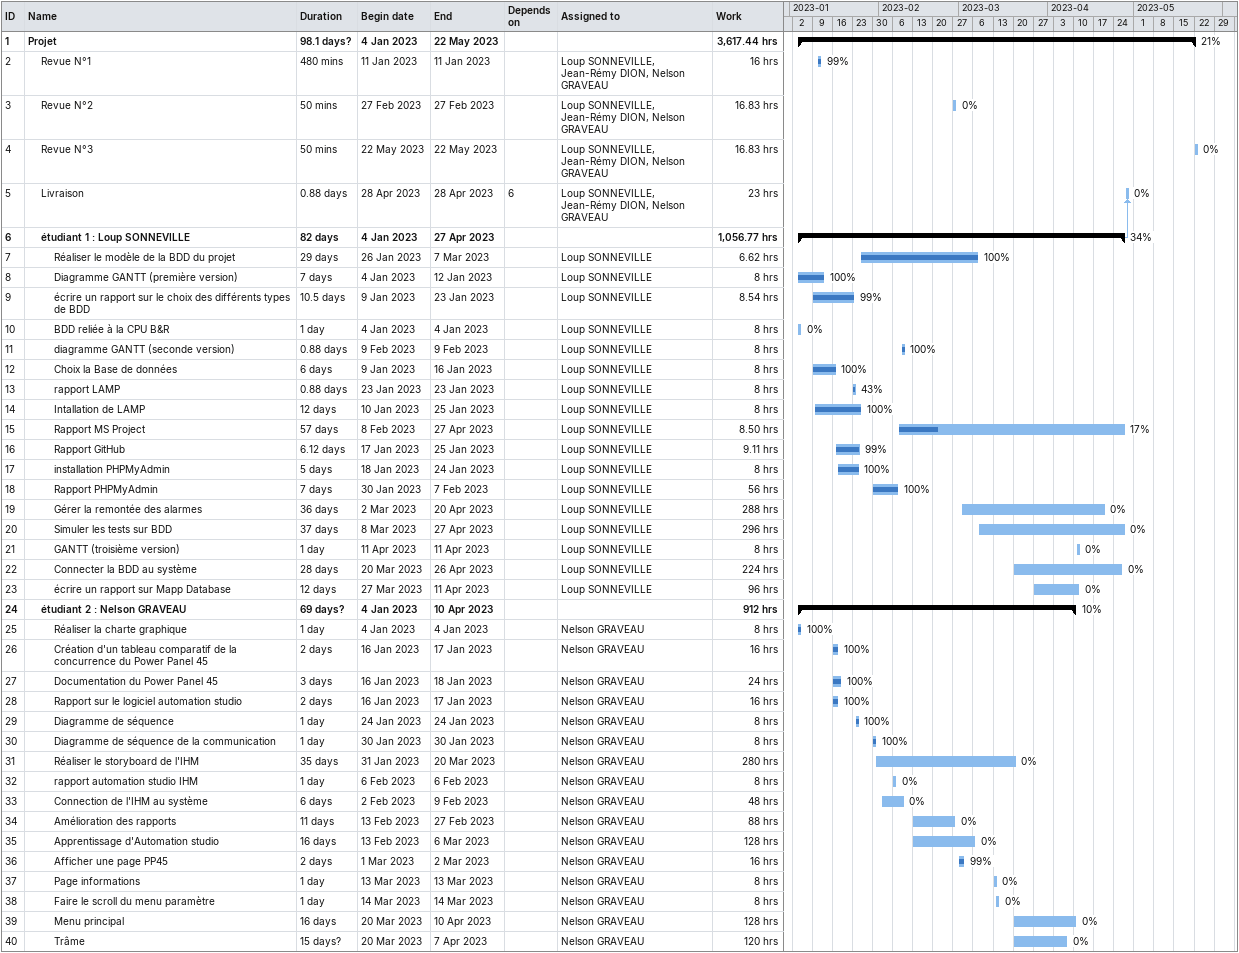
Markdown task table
| ID | Level | Task | Duration | Start | Finish | Predecessors | Resources | % complete | Work (h) |
|---|---|---|---|---|---|---|---|---|---|
| 1 | 1 | **Projet** | 98.1d? | 2023-01-04 | 2023-05-22 |  |  | 21 | 3617.44 |
| 2 | 2 | Revue N°1 | 480min | 2023-01-11 | 2023-01-11 |  | Loup SONNEVILLE, Jean-Rémy DION, Nelson GRAVEAU | 99 | 16 |
| 3 | 2 | Revue N°2 | 50min | 2023-02-27 | 2023-02-27 |  | Loup SONNEVILLE, Jean-Rémy DION, Nelson GRAVEAU | 0 | 16.83 |
| 4 | 2 | Revue N°3 | 50min | 2023-05-22 | 2023-05-22 |  | Loup SONNEVILLE, Jean-Rémy DION, Nelson GRAVEAU | 0 | 16.83 |
| 5 | 2 | Livraison | 0.88d | 2023-04-28 | 2023-04-28 | 6 | Loup SONNEVILLE, Jean-Rémy DION, Nelson GRAVEAU | 0 | 23 |
| 6 | 2 | **étudiant 1 : Loup SONNEVILLE** | 82d | 2023-01-04 | 2023-04-27 |  |  | 34 | 1056.77 |
| 7 | 3 | Réaliser le modèle de la BDD du projet | 29d | 2023-01-26 | 2023-03-07 |  | Loup SONNEVILLE | 100 | 6.62 |
| 8 | 3 | Diagramme GANTT (première version) | 7d | 2023-01-04 | 2023-01-12 |  | Loup SONNEVILLE | 100 | 8 |
| 9 | 3 | écrire un rapport sur le choix des différents types de BDD | 10.5d | 2023-01-09 | 2023-01-23 |  | Loup SONNEVILLE | 99 | 8.54 |
| 10 | 3 | BDD reliée à la CPU B&R | 1d | 2023-01-04 | 2023-01-04 |  | Loup SONNEVILLE | 0 | 8 |
| 11 | 3 | diagramme GANTT (seconde version) | 0.88d | 2023-02-09 | 2023-02-09 |  | Loup SONNEVILLE | 100 | 8 |
| 12 | 3 | Choix la Base de données | 6d | 2023-01-09 | 2023-01-16 |  | Loup SONNEVILLE | 100 | 8 |
| 13 | 3 | rapport LAMP | 0.88d | 2023-01-23 | 2023-01-23 |  | Loup SONNEVILLE | 43 | 8 |
| 14 | 3 | Intallation de LAMP | 12d | 2023-01-10 | 2023-01-25 |  | Loup SONNEVILLE | 100 | 8 |
| 15 | 3 | Rapport MS Project | 57d | 2023-02-08 | 2023-04-27 |  | Loup SONNEVILLE | 17 | 8.50 |
| 16 | 3 | Rapport GitHub | 6.12d | 2023-01-17 | 2023-01-25 |  | Loup SONNEVILLE | 99 | 9.11 |
| 17 | 3 | installation PHPMyAdmin | 5d | 2023-01-18 | 2023-01-24 |  | Loup SONNEVILLE | 100 | 8 |
| 18 | 3 | Rapport PHPMyAdmin | 7d | 2023-01-30 | 2023-02-07 |  | Loup SONNEVILLE | 100 | 56 |
| 19 | 3 | Gérer la remontée des alarmes | 36d | 2023-03-02 | 2023-04-20 |  | Loup SONNEVILLE | 0 | 288 |
| 20 | 3 | Simuler les tests sur BDD | 37d | 2023-03-08 | 2023-04-27 |  | Loup SONNEVILLE | 0 | 296 |
| 21 | 3 | GANTT (troisième version) | 1d | 2023-04-11 | 2023-04-11 |  | Loup SONNEVILLE | 0 | 8 |
| 22 | 3 | Connecter la BDD au système | 28d | 2023-03-20 | 2023-04-26 |  | Loup SONNEVILLE | 0 | 224 |
| 23 | 3 | écrire un rapport sur Mapp Database | 12d | 2023-03-27 | 2023-04-11 |  | Loup SONNEVILLE | 0 | 96 |
| 24 | 2 | **étudiant 2 : Nelson GRAVEAU** | 69d? | 2023-01-04 | 2023-04-10 |  |  | 10 | 912 |
| 25 | 3 | Réaliser la charte graphique | 1d | 2023-01-04 | 2023-01-04 |  | Nelson GRAVEAU | 100 | 8 |
| 26 | 3 | Création d'un tableau comparatif de la concurrence du Power Panel 45 | 2d | 2023-01-16 | 2023-01-17 |  | Nelson GRAVEAU | 100 | 16 |
| 27 | 3 | Documentation du Power Panel 45 | 3d | 2023-01-16 | 2023-01-18 |  | Nelson GRAVEAU | 100 | 24 |
| 28 | 3 | Rapport sur le logiciel automation studio | 2d | 2023-01-16 | 2023-01-17 |  | Nelson GRAVEAU | 100 | 16 |
| 29 | 3 | Diagramme de séquence | 1d | 2023-01-24 | 2023-01-24 |  | Nelson GRAVEAU | 100 | 8 |
| 30 | 3 | Diagramme de séquence de la communication | 1d | 2023-01-30 | 2023-01-30 |  | Nelson GRAVEAU | 100 | 8 |
| 31 | 3 | Réaliser le storyboard de l'IHM | 35d | 2023-01-31 | 2023-03-20 |  | Nelson GRAVEAU | 0 | 280 |
| 32 | 3 | rapport automation studio IHM | 1d | 2023-02-06 | 2023-02-06 |  | Nelson GRAVEAU | 0 | 8 |
| 33 | 3 | Connection de l'IHM au système | 6d | 2023-02-02 | 2023-02-09 |  | Nelson GRAVEAU | 0 | 48 |
| 34 | 3 | Amélioration des rapports | 11d | 2023-02-13 | 2023-02-27 |  | Nelson GRAVEAU | 0 | 88 |
| 35 | 3 | Apprentissage d'Automation studio | 16d | 2023-02-13 | 2023-03-06 |  | Nelson GRAVEAU | 0 | 128 |
| 36 | 3 | Afficher une page PP45 | 2d | 2023-03-01 | 2023-03-02 |  | Nelson GRAVEAU | 99 | 16 |
| 37 | 3 | Page informations | 1d | 2023-03-13 | 2023-03-13 |  | Nelson GRAVEAU | 0 | 8 |
| 38 | 3 | Faire le scroll du menu paramètre | 1d | 2023-03-14 | 2023-03-14 |  | Nelson GRAVEAU | 0 | 8 |
| 39 | 3 | Menu principal | 16d | 2023-03-20 | 2023-04-10 |  | Nelson GRAVEAU | 0 | 128 |
| 40 | 3 | Trâme | 15d? | 2023-03-20 | 2023-04-07 |  | Nelson GRAVEAU | 0 | 120 |
